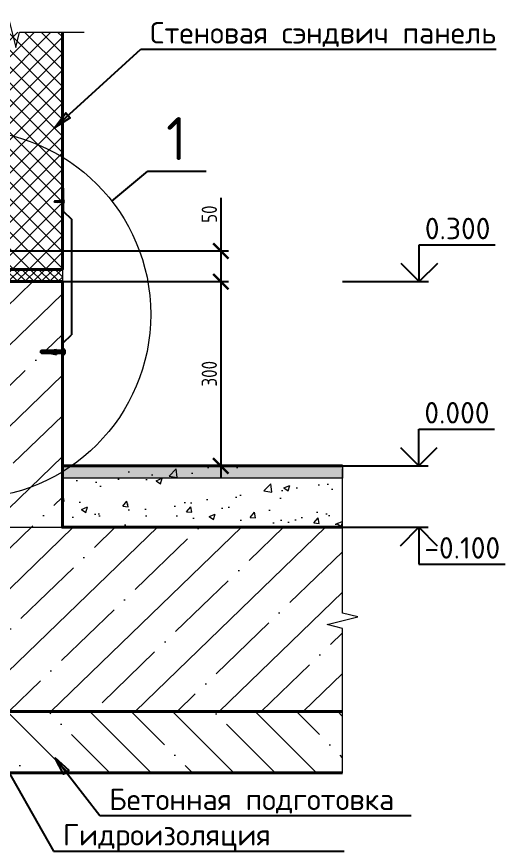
# Model space of a CAD drawing. Header units: millimetres. Extents: x -3689 to 2955806, y -724709 to -635850.
# Drawn here: x 2949749 to 2950546, y -713959 to -712600 of the extents above; entities that cross this region are included whole.
import ezdxf

# ---------------------------------------------------------------- set-up
doc = ezdxf.new("R2010")
doc.units = ezdxf.units.MM
doc.header["$PDMODE"] = 35
for name, color, linetype, lineweight in [('_PP_Hatch', 9, 'Continuous', 9), ('_PP_Primary Line Continuous', 3, 'Continuous', 40), ('_Выноска', 7, 'Continuous', 15), ('K_Dim', 165, 'Continuous', 13), ('Штрих Бетон неармированный', 7, 'Continuous', 15), ('Штрих Мин. Вата', 40, 'Continuous', 15)]:
    doc.layers.add(name, color=color, linetype=linetype, lineweight=lineweight)
doc.layers.add('S-METL', color=14, linetype='Continuous')
doc.styles.add('GOST 2.304', font='CS_Gost2304.shx')
doc.styles.add('GOST-2.304_Type-B', font='')
doc.styles.add('PDF ISOCPEUR', font='isocpeur.ttf')
doc.styles.get('GOST-2.304_Type-B').set_extended_font_data('GOST Common')
doc.linetypes.add('зигзаг', pattern='A,0.00254,-5.08,[131,ltypeshp.shx,S=5.08,R=0,X=-5.08,Y=0],-10.16,[131,ltypeshp.shx,S=5.08,R=180,X=5.08,Y=0],-5.08', length=20.32254)
doc.dimstyles.new('SPDS', dxfattribs={"dimscale": 100, "dimtxt": 2.5, "dimasz": 2.5, "dimexe": 1.25, "dimexo": 0.625, "dimtad": 1, "dimdec": 0, "dimrnd": 0.001, "dimtxsty": 'GOST 2.304', "dimblk": 'ARCHTICK', "dimblk1": 'ARCHTICK', "dimblk2": 'ARCHTICK', "dimcen": 2.5, "dimdle": 2, "dimadec": 0, "dimazin": 2, "dimtfac": 0.75, "dimtdec": 4, "dimtmove": 1, "dimatfit": 3, "dimfxl": 1, "dimtolj": 1, "dimarcsym": 0})

# ---------------------------------------------------------------- blocks, each defined once
blk = doc.blocks.new('*U395')
for points in [[(-60.6, -10.6), (-50, 0)], [(-50, 0), (100.4, 0)], [(111, -10.6), (100.4, 0)], [(-80.6, -11.6), (-90.6, -11.6), (-90.6, -10.6), (-60.6, -10.6)], [(131, -11.6), (141, -11.6), (141, -10.6), (111, -10.6)]]:
    blk.add_lwpolyline(points)
blk = doc.blocks.new('шуруп 4х40')
at = {"color": 0}
for p, q in [((-3.2, -2.9), (-3.2, 2.9)), ((-1.1, 5.3), (0, 5.3)), ((0, -5.3), (0, 5.3)), ((0, 1.9), (0.1, 2)), ((0.8, -1.7), (0, 1.1)), ((1.1, -2), (0.1, 2)), ((0.1, 2), (0.4, 1.7)), ((1.4, -1.7), (0.4, 1.7)), ((2.3, 1.7), (0.4, 1.7)), ((2.3, 1.7), (2.5, 2)), ((3.2, -1.7), (2.3, 1.7)), ((3.5, -2), (2.5, 2)), ((2.5, 2), (2.8, 1.7)), ((3.8, -1.7), (2.8, 1.7)), ((2.8, 1.7), (4.7, 1.7)), ((4.7, 1.7), (4.9, 2)), ((5.6, -1.7), (4.7, 1.7)), ((5.9, -2), (4.9, 2)), ((4.9, 2), (5.2, 1.7)), ((6.2, -1.7), (5.2, 1.7)), ((5.2, 1.7), (7.1, 1.7)), ((7.1, 1.7), (7.3, 2)), ((8.1, -1.7), (7.1, 1.7)), ((8.4, -2), (7.3, 2)), ((7.3, 2), (7.7, 1.7)), ((8.6, -1.7), (7.7, 1.7)), ((9.5, 1.7), (7.7, 1.7)), ((9.5, 1.7), (9.8, 2)), ((10.5, -1.7), (9.5, 1.7)), ((10.8, -2), (9.8, 2)), ((9.8, 2), (10.1, 1.7)), ((11.1, -1.7), (10.1, 1.7)), ((12, 1.7), (10.1, 1.7)), ((12, 1.7), (12.2, 2)), ((12.9, -1.7), (12, 1.7)), ((13.2, -2), (12.2, 2)), ((12.2, 2), (12.5, 1.7)), ((13.5, -1.7), (12.5, 1.7)), ((12.5, 1.7), (14.4, 1.7)), ((14.4, 1.7), (14.6, 2)), ((15.3, -1.7), (14.4, 1.7)), ((15.6, -2), (14.6, 2)), ((14.6, 2), (14.9, 1.7)), ((15.9, -1.7), (14.9, 1.7)), ((14.9, 1.7), (16.8, 1.7)), ((16.8, 1.7), (17.1, 2)), ((17.8, -1.7), (16.8, 1.7)), ((18.1, -2), (17.1, 2)), ((17.1, 2), (17.4, 1.7)), ((18.3, -1.7), (17.4, 1.7)), ((19.2, 1.7), (17.4, 1.7)), ((19.2, 1.7), (19.5, 2)), ((20.2, -1.7), (19.2, 1.7)), ((20.5, -2), (19.5, 2)), ((19.5, 2), (19.8, 1.7)), ((20.7, -1.7), (19.8, 1.7)), ((21.6, 1.7), (19.8, 1.7)), ((21.6, 1.7), (21.9, 2)), ((22.6, -1.7), (21.6, 1.7)), ((22.9, -2), (21.9, 2)), ((21.9, 2), (22.2, 1.7)), ((23.2, -1.7), (22.2, 1.7)), ((24, 1.7), (22.2, 1.7)), ((24, 1.7), (24.3, 2)), ((25, -1.7), (24, 1.7)), ((25.3, -2), (24.3, 2)), ((24.3, 2), (24.6, 1.7)), ((25.6, -1.7), (24.6, 1.7)), ((26.5, 1.7), (24.6, 1.7)), ((26.5, 1.7), (26.7, 2)), ((27.4, -1.7), (26.5, 1.7)), ((27.7, -2), (26.7, 2)), ((26.7, 2), (27, 1.7)), ((28, -1.7), (27, 1.7)), ((28.9, 1.7), (27, 1.7)), ((28.9, 1.7), (29.1, 2)), ((29.8, -1.7), (28.9, 1.7)), ((30.1, -2), (29.1, 2)), ((29.1, 2), (29.4, 1.7)), ((30.4, -1.7), (29.4, 1.7)), ((29.4, 1.7), (31.3, 1.7)), ((31.3, 1.7), (31.5, 2)), ((32.2, -1.7), (31.3, 1.7)), ((32.5, -2), (31.5, 2)), ((31.5, 2), (31.8, 1.7)), ((32.8, -1.7), (31.8, 1.7)), ((31.8, 1.7), (33.8, 1.7)), ((33.8, 1.7), (34, 2)), ((34.7, -1.7), (33.8, 1.7)), ((35, -2), (34, 2)), ((34, 2), (34.3, 1.7)), ((35.3, -1.7), (34.3, 1.7)), ((34.3, 1.7), (35.7, 1.7)), ((36.2, 1.5), (35.7, 1.7)), ((36.5, 1.7), (36.2, 1.5)), ((36.9, -1.2), (36.2, 1.5)), ((37.2, -1.4), (36.5, 1.7)), ((36.9, 1.2), (36.5, 1.7)), ((37.4, -1), (36.9, 1.2)), ((40, 0), (36.9, 1.2)), ((37.4, -1), (40, 0)), ((-1.1, -5.3), (0, -5.3)), ((0, -1.7), (0.8, -1.7)), ((0.8, -1.7), (1.1, -2)), ((1.4, -1.7), (1.1, -2)), ((1.4, -1.7), (3.2, -1.7)), ((3.2, -1.7), (3.5, -2)), ((3.8, -1.7), (3.5, -2)), ((3.8, -1.7), (5.6, -1.7)), ((5.6, -1.7), (5.9, -2)), ((6.2, -1.7), (5.9, -2)), ((6.2, -1.7), (8.1, -1.7)), ((8.1, -1.7), (8.4, -2)), ((8.6, -1.7), (8.4, -2)), ((8.6, -1.7), (10.5, -1.7)), ((10.5, -1.7), (10.8, -2)), ((11.1, -1.7), (10.8, -2)), ((11.1, -1.7), (12.9, -1.7)), ((12.9, -1.7), (13.2, -2)), ((13.5, -1.7), (13.2, -2)), ((13.5, -1.7), (15.3, -1.7)), ((15.3, -1.7), (15.6, -2)), ((15.9, -1.7), (15.6, -2)), ((15.9, -1.7), (17.8, -1.7)), ((17.8, -1.7), (18.1, -2)), ((18.3, -1.7), (18.1, -2)), ((18.3, -1.7), (20.2, -1.7)), ((20.2, -1.7), (20.5, -2)), ((20.7, -1.7), (20.5, -2)), ((20.7, -1.7), (22.6, -1.7)), ((22.6, -1.7), (22.9, -2)), ((23.2, -1.7), (22.9, -2)), ((23.2, -1.7), (25, -1.7)), ((25, -1.7), (25.3, -2)), ((25.6, -1.7), (25.3, -2)), ((25.6, -1.7), (27.4, -1.7)), ((27.4, -1.7), (27.7, -2)), ((28, -1.7), (27.7, -2)), ((28, -1.7), (29.8, -1.7)), ((29.8, -1.7), (30.1, -2)), ((30.4, -1.7), (30.1, -2)), ((30.4, -1.7), (32.2, -1.7)), ((32.2, -1.7), (32.5, -2)), ((32.8, -1.7), (32.5, -2)), ((32.8, -1.7), (34.7, -1.7)), ((34.7, -1.7), (35, -2)), ((35.3, -1.7), (35, -2)), ((35.3, -1.7), (35.7, -1.7)), ((35.7, -1.7), (36.9, -1.2)), ((36.9, -1.2), (37.2, -1.4)), ((37.2, -1.4), (37.4, -1))]:
    blk.add_line(p, q, dxfattribs=at)
for centre, start, end in [((1.8, 0.6), 122.3235, 155.8642), ((1.8, -0.6), 204.1358, 237.6765)]:
    blk.add_arc(centre, 5.56, start, end, dxfattribs=at)
blk = doc.blocks.new('дюбель 6х40')
for p, q in [((0, 3), (12, 3)), ((0, -3), (0, 3)), ((12, 3.6), (12.1, 4.5)), ((21, 2.1), (12, 3.6)), ((12, 3), (12, 2.1)), ((12, 2.1), (21, 2.1)), ((12, 0.3), (40, 0.3)), ((12, -0.3), (12, 0.3)), ((21, 3), (12.1, 4.5)), ((21, 3), (38.6, 3)), ((24, 1.2), (24, 3)), ((24, 1.2), (27.6, 1.2)), ((27.6, 1.2), (27.6, 3)), ((30, 1.2), (30, 3)), ((30, 1.2), (33.6, 1.2)), ((33.6, 1.2), (33.6, 3)), ((38.6, 3), (38.6, 0.3)), ((40, 1.8), (38.6, 3)), ((40, 1.8), (40, 0.3)), ((12, -3), (0, -3)), ((12, -0.3), (40, -0.3)), ((21, -2.1), (12, -3.6)), ((12, -2.1), (21, -2.1)), ((12, -3), (12, -2.1)), ((12, -3.6), (12.1, -4.5)), ((21, -3), (12.1, -4.5)), ((38.6, -3), (21, -3)), ((24, -1.2), (27.6, -1.2)), ((24, -1.2), (24, -3)), ((27.6, -1.2), (27.6, -3)), ((30, -1.2), (33.6, -1.2)), ((30, -1.2), (30, -3)), ((33.6, -1.2), (33.6, -3)), ((38.6, -0.3), (38.6, -3)), ((40, -1.8), (38.6, -3)), ((40, -0.3), (40, -1.8))]:
    blk.add_line(p, q)
blk = doc.blocks.new('*U410')
for name in ['шуруп 4х40', 'дюбель 6х40']:
    blk.add_blockref(name, (0, 0))
blk = doc.blocks.new('4.2x16')
at = {"lineweight": 0}
for p, q in [((-1.2, 5.3), (-1.2, -5.3)), ((14.9, 1.6), (16, 0))]:
    blk.add_line(p, q, dxfattribs=at)
for points in [[(-1.2, 3.6, 0.114819), (-2.1, 0.2), (-1.6, 0.2), (-1.6, -0.2), (-2.1, -0.2, 0.114819), (-1.2, -3.6)], [(0, -5.3), (0, 5.3, 0.414214), (-0.2, 5.5), (-1, 5.5, 0.414214), (-1.2, 5.3, 0.209763), (-1.2, 3.8)], [(0, 3.1, 0.414214), (1.5, 1.6), (3.3, 1.6), (3.6, 2.1)], [(14.2, -0.8, 0.131652), (14.9, -1.6), (16, 0), (14.2, -0.8), (9.9, 1.6), (14.9, 1.6), (14.7, 1.3), (15.7, -0.1)], [(-1.2, -3.8, 0.209763), (-1.2, -5.3, 0.414214), (-1, -5.5), (-0.2, -5.5, 0.414214), (0, -5.3)], [(5.1, -1.6), (1.5, -1.6, 0.414214), (0, -3.1)]]:
    blk.add_lwpolyline(points, format="xyb", dxfattribs=at)
for points in [[(0, -1.6), (0, -1.6), (0, 1.6)], [(3.6, 2.1), (5.4, -2.1)], [(3.9, 1.6), (5.3, 1.6)], [(5.6, 2.1), (7.4, -2.1)], [(5.9, 1.6), (7.3, 1.6)], [(7.6, 2.1), (9.4, -2.1)], [(7.9, 1.6), (9.3, 1.6)], [(14.7, 1.3), (11, 1.3), (14.6, -0.7)], [(7.1, -1.6), (5.7, -1.6)], [(9.1, -1.6), (7.7, -1.6)], [(11.1, -1.6), (9.7, -1.6)], [(11.7, -1.6), (11.4, -2.1)], [(14.9, -1.6), (11.7, -1.6)]]:
    blk.add_lwpolyline(points, dxfattribs=at)
for points in [[(3.6, 2.1), (5.7, -1.6), (5.4, -2.1), (3.3, 1.6)], [(5.3, 1.6), (5.6, 2.1), (7.7, -1.6), (7.4, -2.1)], [(7.3, 1.6), (7.6, 2.1), (9.7, -1.6), (9.4, -2.1)], [(9.6, 2.1), (11.4, -2.1), (9.3, 1.6), (9.6, 2.1), (11.7, -1.6)]]:
    blk.add_lwpolyline(points, close=True, dxfattribs=at)
blk = doc.blocks.new('*U385')
blk.add_blockref('4.2x16', (0, 0))
blk = doc.blocks.new('_ARCHTICK')
at = {"color": 0, "linetype": 'ByBlock', "const_width": 0.15}
blk.add_lwpolyline([(-0.5, -0.5), (0.5, 0.5)], dxfattribs=at)
blk = doc.blocks.new('*D446')
at = {"layer": '_Выноска', "color": 0, "lineweight": -2, "transparency": 16777216}
for p, q in [((2950082.1, -712894.8), (2950082.1, -712981.1)), ((2950082.1, -712961.1), (2950082.1, -713051.1)), ((2949629.2, -712981.1), (2950094.6, -712981.1)), ((2949629.2, -713031.1), (2950094.6, -713031.1))]:
    blk.add_line(p, q, dxfattribs=at)
at = {"layer": 'Defpoints', "color": 0, "transparency": 16777216}
for p in [(2949623, -712981.1), (2949623, -713031.1), (2950082.1, -713031.1)]:
    blk.add_point(p, dxfattribs=at)
at = {"layer": '_Выноска', "color": 0, "lineweight": -2, "transparency": 16777216, "xscale": 25, "yscale": 25, "zscale": 25}
for p, rotation in [((2950082.1, -712981.1), 90), ((2950082.1, -713031.1), 270)]:
    blk.add_blockref('_ARCHTICK', p, dxfattribs=dict(at, rotation=rotation))
at = {"layer": '_Выноска', "color": 0, "transparency": 16777216, "insert": (2950063.4, -712921.3), "char_height": 25, "attachment_point": 5, "rotation": 90, "style": 'GOST 2.304'}
blk.add_mtext('\\A1;50', dxfattribs=at)
blk = doc.blocks.new('*D447')
at = {"layer": '_Выноска', "color": 0, "lineweight": -2, "transparency": 16777216}
for p, q in [((2950082.1, -713011.1), (2950082.1, -713351.1)), ((2949830.2, -713031.1), (2950094.6, -713031.1)), ((2949845.1, -713331.1), (2950094.6, -713331.1))]:
    blk.add_line(p, q, dxfattribs=at)
at = {"layer": 'Defpoints', "color": 0, "transparency": 16777216}
for p in [(2949824, -713031.1), (2949838.9, -713331.1), (2950082.1, -713331.1)]:
    blk.add_point(p, dxfattribs=at)
at = {"layer": '_Выноска', "color": 0, "lineweight": -2, "transparency": 16777216, "xscale": 25, "yscale": 25, "zscale": 25}
for p, rotation in [((2950082.1, -713031.1), 90), ((2950082.1, -713331.1), 270)]:
    blk.add_blockref('_ARCHTICK', p, dxfattribs=dict(at, rotation=rotation))
at = {"layer": '_Выноска', "color": 0, "transparency": 16777216, "insert": (2950063.4, -713181.1), "char_height": 25, "attachment_point": 5, "rotation": 90, "style": 'GOST 2.304'}
blk.add_mtext('\\A1;300', dxfattribs=at)

msp = doc.modelspace()

# ---------------------------------------------------------------- hatches: boundary and pattern name
for points in [[(2949810.8, -712780.5), (2949829.5, -712756.4), (2949836.6, -712764.3)], [(2949811.7, -713806), (2949834.3, -713826.5), (2949825.9, -713833)]]:
    msp.add_hatch(color=256).paths.add_polyline_path(points, flags=0)
at = {"layer": '_PP_Hatch', "ltscale": 10}
h = msp.add_hatch(dxfattribs=at)
h.set_pattern_fill('ANSI35', color=256, scale=15, angle=359)
h.set_pattern_definition([(44, (2882318.36, -726599.19), (-66.16621, 68.51712), []), (44, (2882385.7, -726600.36), (-66.16621, 68.51712), [119.0625, -23.8125, 0, -23.8125])])
h.paths.add_polyline_path([(2949824, -713431.1), (2949824, -713031.1), (2949624, -713031.1), (2949624, -713431.1), (2949624, -713731.1), (2949824, -713731.1)])
h.paths.add_polyline_path([(2950280.5, -713731.1), (2950280.5, -713431.1), (2949824, -713431.1), (2949824, -713731.1)])
h = msp.add_hatch(dxfattribs=at)
h.set_pattern_fill('ANSI35', color=256, scale=15, angle=90)
h.set_pattern_definition([(135, (2882318.36, -726599.19), (-67.35192, -67.35192), []), (135, (2882318.36, -726531.84), (-67.35192, -67.35192), [119.0625, -23.8125, 0, -23.8125])])
h.paths.add_polyline_path([(2949824, -713731.1), (2949574, -713731.1), (2949574, -713831.1), (2949824, -713831.1)])
h.paths.add_polyline_path([(2950280.5, -713831.1), (2950280.5, -713731.1), (2949824, -713731.1), (2949824, -713831.1)])
at = {"layer": '_Выноска'}
h = msp.add_hatch(color=256, dxfattribs=at)
h.dxf.hatch_style = 1
h.paths.add_polyline_path([(2949824, -713331.1), (2950280.5, -713331.1), (2950280.5, -713351.1), (2949824, -713351.1)])
at = {"layer": 'Штрих Бетон неармированный'}
h = msp.add_hatch(dxfattribs=at)
h.set_pattern_fill('AR-CONC', color=256, scale=0.57)
h.set_pattern_definition([(50, (2918936.63, -739829.43), (103.84526, -9.08528), [10.8585, -119.4435]), (355, (2918936.63, -739829.43), (-20.08875, 108.9024), [8.6868, -95.55513]), (100.45144, (2918945.28, -739830.19), (83.7565, 99.81712), [9.2283, -101.51144]), (46.1842, (2918936.63, -739800.47), (154.51505, -23.96413), [16.28775, -179.16525]), (96.63556, (2918949.5, -739802.47), (135.32036, 141.0329), [13.84246, -152.2673]), (351.18415, (2918936.63, -739800.47), (135.32036, 141.0329), [13.0302, -143.33205]), (21, (2918951.11, -739807.71), (86.4202, -58.29116), [10.8585, -119.4435]), (326, (2918951.11, -739807.71), (35.22716, 104.98714), [8.6868, -95.5548]), (71.45144, (2918958.31, -739812.57), (121.64736, 46.69598), [9.2283, -101.51126]), (37.5, (2918936.63, -739829.43), (1.760504, 48.196372), [0, -94.39656, 0, -97.0026, 0, -95.91675]), (7.5, (2918936.63, -739829.43), (38.08721, 57.10293), [0, -55.30596, 0, -92.22486, 0, -36.55695]), (327.5, (2918904.344, -739829.43), (77.28664, -3.265384), [0, -36.195, 0, -112.9284, 0, -149.8473]), (317.5, (2918889.866, -739829.43), (84.43363, 14.4931), [0, -47.0535, 0, -74.99604, 0, -106.4133])])
h.paths.add_polyline_path([(2950280.5, -713431.1), (2950280.5, -713331.1), (2949824, -713331.1), (2949824, -713431.1)])
at = {"layer": 'Штрих Мин. Вата'}
h = msp.add_hatch(dxfattribs=at)
h.set_pattern_fill('ANSI37', color=256, scale=6)
h.set_pattern_definition([(45, (2918936.63, -739829.43), (-13.470384, 13.470384), []), (135, (2918936.63, -739829.43), (-13.470384, -13.470384), [])])
h.paths.add_polyline_path([(2949674, -712624.7), (2949824, -712624.7), (2949824, -713011.1), (2949674, -713011.1)])
h = msp.add_hatch(dxfattribs=at)
h.set_pattern_fill('ANSI37', color=256, scale=3)
h.set_pattern_definition([(45, (2918936.63, -739829.43), (-6.735192, 6.735192), []), (135, (2918936.63, -739829.43), (-6.735192, -6.735192), [])])
h.paths.add_polyline_path([(2949674, -713011.1), (2949824, -713011.1), (2949824, -713031.1), (2949674, -713031.1)])

# ---------------------------------------------------------------- linework, layer by layer
msp.add_line((2949904.6, -712899.9), (2949963.1, -712851.2))
for points in [[(2949810.8, -712780.5), (2949951.8, -712652.4)], [(2949951.8, -712652.4), (2950530.8, -712652.4)], [(2949963.1, -712851.2), (2950058.1, -712851.2)], [(2950405.7, -712971.1), (2950529.2, -712971.1)], [(2950375.7, -713001.1), (2950405.7, -713031.1), (2950435.7, -713001.1)], [(2950404.9, -713331.1), (2950404.9, -713271.1)], [(2950404.9, -713271.1), (2950528.4, -713271.1)], [(2950374.9, -713301.1), (2950404.9, -713331.1), (2950434.9, -713301.1)], [(2950280.5, -713331.1), (2950419.9, -713331.1)], [(2950280.5, -713431.1), (2950419.9, -713431.1)], [(2950374.9, -713461.1), (2950404.9, -713431.1), (2950434.9, -713461.1)], [(2950404.9, -713431.1), (2950404.9, -713491.1)], [(2950404.9, -713491.1), (2950545.9, -713491.1)], [(2949623, -713630.6), (2949809.7, -713958.2)], [(2949811.7, -713806), (2949885, -713900.6)], [(2949885, -713900.6), (2950392.5, -713900.6)], [(2949809.7, -713958.2), (2950160, -713958.2)], [(2949809.7, -713958.2), (2950283, -713958.2)]]:
    msp.add_lwpolyline(points)
for points in [[(2949810.8, -712780.5), (2949829.5, -712756.4), (2949836.6, -712764.3)], [(2949811.7, -713806), (2949834.3, -713826.5), (2949825.9, -713833)]]:
    msp.add_lwpolyline(points, close=True)
at = {"elevation": 0.3}
for points in [[(2950405.7, -713031.1), (2950405.7, -712971.1)], [(2950280.5, -713031.1), (2950420.7, -713031.1)]]:
    msp.add_lwpolyline(points, dxfattribs=at)
at = {"layer": '_PP_Primary Line Continuous', "ltscale": 10}
for points in [[(2949674, -712624.7), (2949674, -713011.1), (2949824, -713011.1), (2949824, -712624.7)], [(2949824, -713431.1), (2949824, -713031.1), (2949624, -713031.1), (2949624, -713431.1), (2949624, -713431.1), (2949624, -713731.1), (2950280.5, -713731.1)], [(2950280.5, -713431.1), (2949824, -713431.1)], [(2949121.4, -713831.1), (2950280.5, -713831.1)]]:
    msp.add_lwpolyline(points, dxfattribs=at)
at = {"layer": '_PP_Primary Line Continuous'}
msp.add_lwpolyline([(2950280.5, -713431.1), (2949824, -713431.1), (2949824, -713331.1), (2950280.5, -713331.1)], dxfattribs=at)
at = {"layer": '_Выноска'}
for points in [[(2949642.8, -712624.7), (2949642.8, -712624.7), (2949729.1, -712624.7), (2949735.4, -712599.7), (2949747.9, -712649.7), (2949754.1, -712624.7), (2949837, -712624.7), (2949859.5, -712624.7)], [(2950280.5, -713831.1), (2950280.5, -713816.1), (2950280.5, -713595.9), (2950255.5, -713589.6), (2950305.5, -713577.1), (2950280.5, -713570.9), (2950280.5, -713350.7), (2950280.5, -713335.7)]]:
    msp.add_lwpolyline(points, dxfattribs=at)
msp.add_lwpolyline([(2949824, -713331.1), (2950280.5, -713331.1), (2950280.5, -713351.1), (2949824, -713351.1)], close=True, dxfattribs=at)
at = {"layer": '_Выноска', "linetype": 'зигзаг'}
msp.add_lwpolyline([(2949624, -713431.1), (2949824, -713431.1)], dxfattribs=at)
at = {"layer": '_Выноска'}
msp.add_circle((2949668, -713084.5), 300, dxfattribs=at)
at = {"layer": 'K_Dim'}
msp.add_lwpolyline([(2949674, -713011.1), (2949824, -713011.1), (2949824, -713031.1), (2949674, -713031.1)], close=True, dxfattribs=at)

# ---------------------------------------------------------------- block references
at = {"layer": 'S-METL'}
for name, p, xscale, yscale, zscale, rotation in [('*U395', (2949838.5, -712992.1), 1.25, 1.25, 1.25, 270), ('*U385', (2949825.2, -712900.7), 0.9090909090909092, 0.9090909090909092, 0.9090909090909092, 180.0000000003209), ('*U410', (2949825.2, -713145.5), 0.906249999999818, 0.906249999999818, 0.906249999999818, 180)]:
    msp.add_blockref(name, p, dxfattribs=dict(at, xscale=xscale, yscale=yscale, zscale=zscale, rotation=rotation))

# ---------------------------------------------------------------- texts
for s, height, style, p in [('Стеновая сэндвич панель', 35, 'PDF ISOCPEUR', (2949966.8, -712643.4)), ('1', 70, 'GOST-2.304_Type-B', (2949993.1, -712833.2)), ('0.300', 35, 'PDF ISOCPEUR', (2950414.7, -712962.1, 0.3)), ('0.000', 35, 'PDF ISOCPEUR', (2950413.9, -713262.1)), ('-0.100', 35, 'PDF ISOCPEUR', (2950413.9, -713482.1)), ('Бетонная подготовка', 35, 'PDF ISOCPEUR', (2949900, -713891.6)), ('Гидроизоляция', 35, 'PDF ISOCPEUR', (2949824.7, -713949.2))]:
    msp.add_text(s, height=height, dxfattribs=dict(style=style)).set_placement(p)

# ---------------------------------------------------------------- dimensions: what is measured, and where the dimension line sits
at = {"layer": '_Выноска'}
dim = msp.add_linear_dim(base=(2950082.1, -713031.1), p1=(2949623, -712981.1), p2=(2949623, -713031.1), angle=90, dimstyle='SPDS', override={"dimscale": 10}, dxfattribs=at)
dim.commit()
dim.dimension.update_dxf_attribs({"geometry": '*D446', "text_midpoint": (2950082.1, -712921.3), "dimtype": 160})
dim = msp.add_linear_dim(base=(2950082.1, -713331.1), p1=(2949824, -713031.1), p2=(2949838.9, -713331.1), angle=90, dimstyle='SPDS', override={"dimscale": 10}, dxfattribs=at)
dim.commit()
dim.dimension.update_dxf_attribs({"geometry": '*D447', "text_midpoint": (2950063.4, -713181.1)})

doc.saveas('drawing.dxf')
